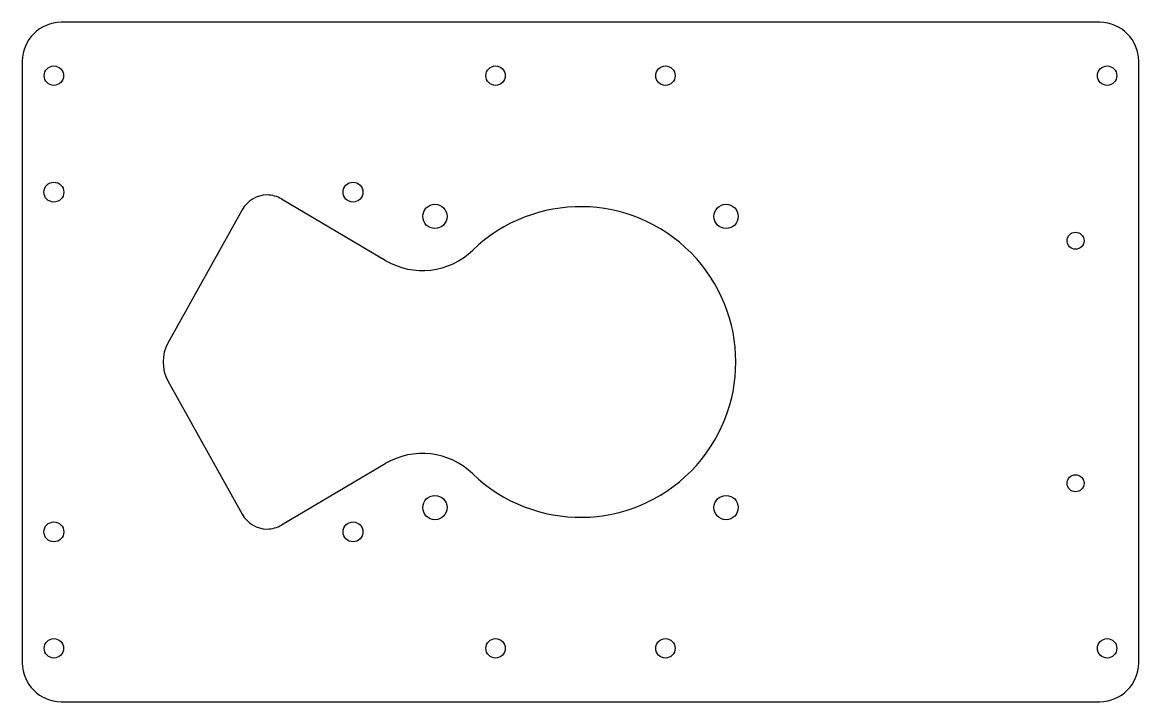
# Model space of a CAD drawing. Header units: millimetres. Extents: x -115 to 115, y -70 to 70.
import ezdxf

# ---------------------------------------------------------------- set-up
doc = ezdxf.new("R2010")
doc.units = ezdxf.units.MM

msp = doc.modelspace()

# ---------------------------------------------------------------- linework, layer by layer
at = {"color": 7, "linetype": 'Continuous', "lineweight": 25}
for p, q in [((107, 70), (-107, 70)), ((-115, 62), (-115, -62)), ((115, -62), (115, 62)), ((-40.25, 20.95), (-61.59, 33.59)), ((-69.72, 31.34), (-84.99, 3.89)), ((-84.99, -3.89), (-69.72, -31.34)), ((-61.59, -33.59), (-40.25, -20.95)), ((-107, -70), (107, -70))]:
    msp.add_line(p, q, dxfattribs=at)
for centre, radius in [((-108.5, 59), 2), ((-17.5, 59), 2), ((17.5, 59), 2), ((108.5, 59), 2), ((-108.5, 35), 2.05), ((-46.87, 35), 2.05), ((-30, 30), 2.5), ((30, 30), 2.5), ((102, 25), 1.75), ((102, -25), 1.75), ((-30, -30), 2.5), ((30, -30), 2.5), ((-108.5, -35), 2.05), ((-46.87, -35), 2.05), ((-108.5, -59), 2), ((-17.5, -59), 2), ((17.5, -59), 2), ((108.5, -59), 2)]:
    msp.add_circle(centre, radius, dxfattribs=at)
for centre, radius, start, end in [((-107, 62), 8, 90, 180), ((107, 62), 8, 0, 90), ((-64.47, 28.43), 6, 90.8219, 150.9092), ((-64.64, 28.43), 6, 59.3492, 89.1781), ((0, 0), 32, 226.0746, 133.9254), ((-32.6, 33.85), 15, 239.3492, 313.9254), ((-78, 0), 8, 150.9092, 209.0908), ((-32.6, -33.85), 15, 46.0746, 120.6508), ((-64.47, -28.43), 6, 209.0908, 269.1781), ((-64.64, -28.43), 6, 270.8219, 300.6508), ((-107, -62), 8, 180, 270), ((107, -62), 8, 270, 0)]:
    msp.add_arc(centre, radius, start, end, dxfattribs=at)

doc.saveas('drawing.dxf')
